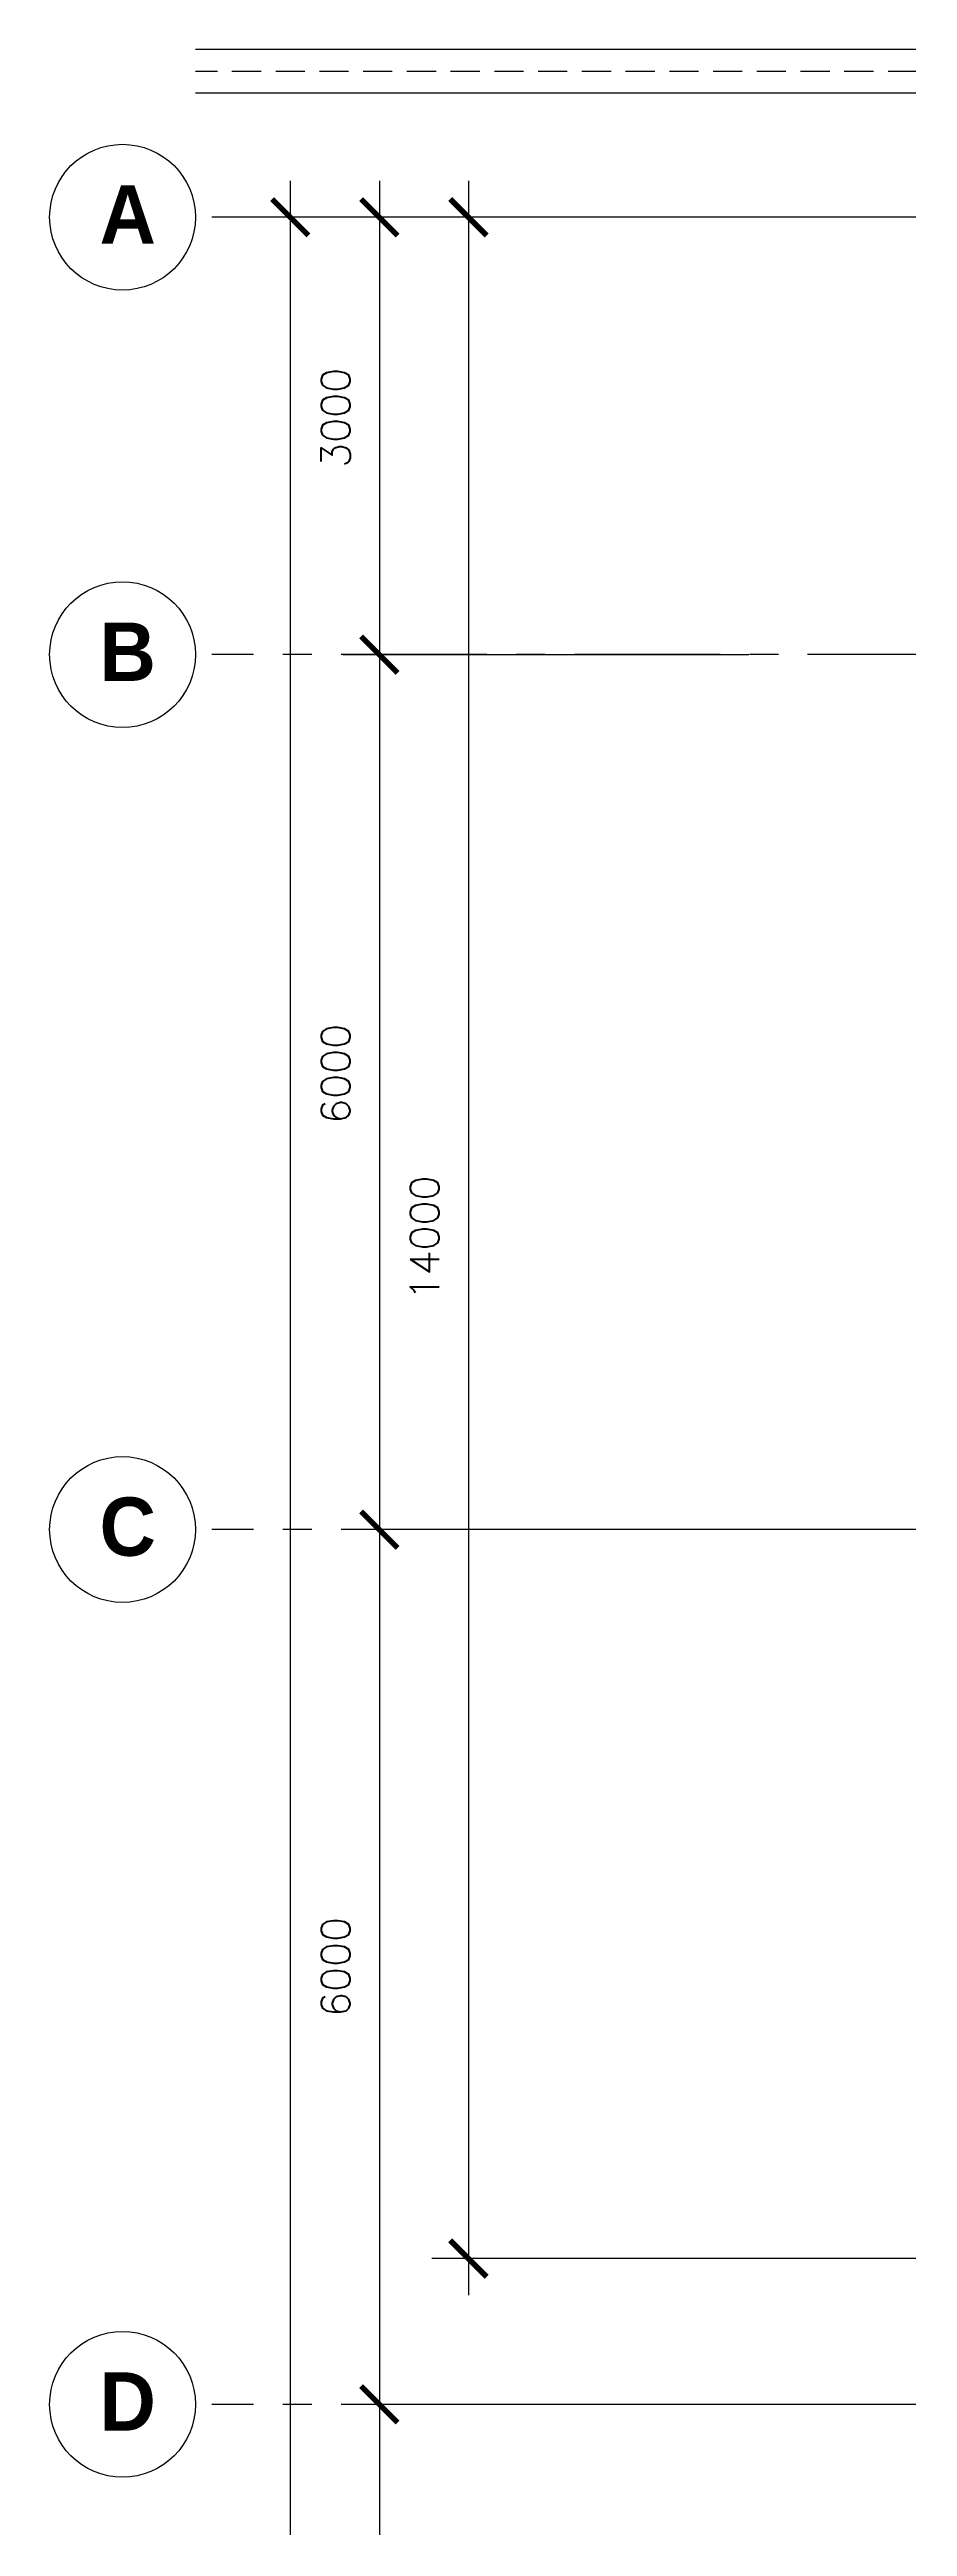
# Model space of a CAD drawing. Header units: millimetres. Extents: x 401562 to 564367, y -269451 to 12039.
# Drawn here: x 450392 to 456276, y -220516 to -203529 of the extents above; entities that cross this region are included whole.
import ezdxf

# ---------------------------------------------------------------- set-up
doc = ezdxf.new("R2010")
doc.units = ezdxf.units.MM
doc.header["$MEASUREMENT"] = 0
doc.linetypes.add('CENTER', pattern=[2, 1.25, -0.25, 0.25, -0.25])
doc.linetypes.add('HIDDEN', pattern=[0.375, 0.25, -0.125])
for name, color, linetype in [('Bomba', 1, 'Continuous'), ('G-bubble', 7, 'Continuous'), ('GRID', 9, 'Continuous'), ('LINE', 1, 'Continuous')]:
    doc.layers.add(name, color=color, linetype=linetype)
doc.layers.add('TEXT', color=7, linetype='Continuous', lineweight=9)
doc.styles.add('ROMANS', font='romans.shx', dxfattribs={"height": 200})
doc.styles.add('S100-200H', font='romans.shx', dxfattribs={"width": 0.75, "height": 200})
doc.styles.add('TECHNICBOLD', font='teb_____.pfb', dxfattribs={"height": 300})
doc.dimstyles.new('DIM-100', dxfattribs={"dimtxt": 200, "dimasz": 300, "dimexe": 200, "dimexo": 50, "dimgap": 100, "dimtad": 1, "dimtoh": 1, "dimdec": 0, "dimzin": 0, "dimdsep": 46, "dimtxsty": 'S100-200H', "dimcen": 0.09, "dimclrt": 2, "dimadec": 0, "dimazin": 0, "dimtfac": 1, "dimtdec": 0, "dimtix": 1, "dimtofl": 0, "dimtmove": 0, "dimatfit": 3, "dimfxl": 1, "dimtolj": 1, "dimtzin": 0, "dimarcsym": 0})

# ---------------------------------------------------------------- blocks, each defined once
blk = doc.blocks.new('_ArchTick')
at = {"color": 0, "linetype": 'ByBlock', "const_width": 0.15}
blk.add_lwpolyline([(-0.5, -0.5), (0.5, 0.5)], dxfattribs=at)
blk = doc.blocks.new('*D508')
at = {"layer": 'Bomba', "color": 1, "lineweight": -2, "ltscale": 75, "transparency": 16777216}
for p, q in [((452043, -204429), (452043, -237029)), ((455817, -204679), (451793, -204679)), ((459008, -236779), (451793, -236779))]:
    blk.add_line(p, q, dxfattribs=at)
at = {"layer": 'Bomba', "color": 1, "lineweight": -2, "ltscale": 75, "transparency": 16777216, "xscale": 250, "yscale": 250, "zscale": 250}
for p, rotation in [((452043, -204679), 90), ((452043, -236779), 270)]:
    blk.add_blockref('_ArchTick', p, dxfattribs=dict(at, rotation=rotation))
at = {"layer": 'Bomba', "color": 3, "ltscale": 75, "transparency": 16777216, "insert": (451743, -222229), "char_height": 200, "attachment_point": 5, "rotation": 90, "style": 'ROMANS'}
blk.add_mtext('\\A1;35100', dxfattribs=at)
blk = doc.blocks.new('*D510')
at = {"layer": 'Bomba', "color": 1, "lineweight": -2, "ltscale": 75, "transparency": 16777216}
for p, q in [((452654, -204429), (452654, -207929)), ((455188, -204679), (452404, -204679)), ((455188, -207679), (452404, -207679))]:
    blk.add_line(p, q, dxfattribs=at)
at = {"layer": 'Bomba', "color": 1, "lineweight": -2, "ltscale": 75, "transparency": 16777216, "xscale": 250, "yscale": 250, "zscale": 250}
for p, rotation in [((452654, -204679), 90), ((452654, -207679), 270)]:
    blk.add_blockref('_ArchTick', p, dxfattribs=dict(at, rotation=rotation))
at = {"layer": 'Bomba', "color": 3, "ltscale": 75, "transparency": 16777216, "insert": (452354, -206054), "char_height": 200, "attachment_point": 5, "rotation": 90, "style": 'ROMANS'}
blk.add_mtext('\\A1;3000', dxfattribs=at)
blk = doc.blocks.new('*D512')
at = {"layer": 'Bomba', "color": 1, "lineweight": -2, "ltscale": 75, "transparency": 16777216}
for p, q in [((452654, -213429), (452654, -219929)), ((455817, -213679), (452404, -213679)), ((455817, -219679), (452404, -219679))]:
    blk.add_line(p, q, dxfattribs=at)
at = {"layer": 'Bomba', "color": 1, "lineweight": -2, "ltscale": 75, "transparency": 16777216, "xscale": 250, "yscale": 250, "zscale": 250}
for p, rotation in [((452654, -213679), 90), ((452654, -219679), 270)]:
    blk.add_blockref('_ArchTick', p, dxfattribs=dict(at, rotation=rotation))
at = {"layer": 'Bomba', "color": 3, "ltscale": 75, "transparency": 16777216, "insert": (452354, -216679), "char_height": 200, "attachment_point": 5, "rotation": 90, "style": 'ROMANS'}
blk.add_mtext('\\A1;6000', dxfattribs=at)
blk = doc.blocks.new('*D513')
at = {"layer": 'Bomba', "color": 1, "lineweight": -2, "ltscale": 75, "transparency": 16777216}
for p, q in [((452654, -207429), (452654, -213929)), ((455188, -207679), (452404, -207679)), ((455206, -213679), (452404, -213679))]:
    blk.add_line(p, q, dxfattribs=at)
at = {"layer": 'Bomba', "color": 1, "lineweight": -2, "ltscale": 75, "transparency": 16777216, "xscale": 250, "yscale": 250, "zscale": 250}
for p, rotation in [((452654, -207679), 90), ((452654, -213679), 270)]:
    blk.add_blockref('_ArchTick', p, dxfattribs=dict(at, rotation=rotation))
at = {"layer": 'Bomba', "color": 3, "ltscale": 75, "transparency": 16777216, "insert": (452354, -210554), "char_height": 200, "attachment_point": 5, "rotation": 90, "style": 'ROMANS'}
blk.add_mtext('\\A1;6000', dxfattribs=at)
blk = doc.blocks.new('*D641')
at = {"layer": 'Bomba', "color": 1, "lineweight": -2, "ltscale": 75, "transparency": 16777216}
for p, q in [((452654, -219429), (452654, -222929)), ((455817, -219679), (452404, -219679)), ((455817, -222679), (452404, -222679))]:
    blk.add_line(p, q, dxfattribs=at)
at = {"layer": 'Bomba', "color": 1, "lineweight": -2, "ltscale": 75, "transparency": 16777216, "xscale": 250, "yscale": 250, "zscale": 250}
for p, rotation in [((452654, -219679), 90), ((452654, -222679), 270)]:
    blk.add_blockref('_ArchTick', p, dxfattribs=dict(at, rotation=rotation))
at = {"layer": 'Bomba', "color": 3, "ltscale": 75, "transparency": 16777216, "insert": (452354, -221179), "char_height": 200, "attachment_point": 5, "rotation": 90, "style": 'ROMANS'}
blk.add_mtext('\\A1;3000', dxfattribs=at)
blk = doc.blocks.new('*D1227')
at = {"layer": 'Bomba', "color": 1, "lineweight": -2, "ltscale": 75, "transparency": 16777216}
for p, q in [((453265, -204429), (453265, -218929)), ((455799, -204679), (453015, -204679)), ((456493, -218679), (453015, -218679))]:
    blk.add_line(p, q, dxfattribs=at)
at = {"layer": 'Bomba', "color": 1, "lineweight": -2, "ltscale": 75, "transparency": 16777216, "xscale": 250, "yscale": 250, "zscale": 250}
for p, rotation in [((453265, -204679), 90), ((453265, -218679), 270)]:
    blk.add_blockref('_ArchTick', p, dxfattribs=dict(at, rotation=rotation))
at = {"layer": 'Bomba', "color": 3, "ltscale": 75, "transparency": 16777216, "insert": (452965, -211679), "char_height": 200, "attachment_point": 5, "rotation": 90, "style": 'ROMANS'}
blk.add_mtext('\\A1;14000', dxfattribs=at)

msp = doc.modelspace()

# ---------------------------------------------------------------- linework, layer by layer
at = {"layer": 'G-bubble'}
for centre in [(450892.6, -204678.6), (450892.6, -207678.6), (450892.6, -213678.6), (450892.6, -219678.6)]:
    msp.add_circle(centre, 500, dxfattribs=at)
at = {"layer": 'GRID', "color": 1, "linetype": 'HIDDEN', "ltscale": 800}
msp.add_line((474643.1, -203678.6), (451392.6, -203678.6), dxfattribs=at)
at = {"layer": 'GRID', "linetype": 'CENTER', "ltscale": 800}
for p, q in [((520591.9, -204678.6), (451506.1, -204678.6)), ((450392.6, -207678.6), (450391.9, -207678.6)), ((520591.9, -207678.6), (451506.1, -207678.6)), ((520591.8, -213678.6), (451506.1, -213678.6)), ((520591.8, -219678.6), (451506.1, -219678.6))]:
    msp.add_line(p, q, dxfattribs=at)
at = {"layer": 'LINE', "linetype": 'Continuous', "ltscale": 800}
for p, q in [((474643.1, -203528.6), (451392.6, -203528.6)), ((474643.1, -203828.6), (451392.6, -203828.6))]:
    msp.add_line(p, q, dxfattribs=at)

# ---------------------------------------------------------------- texts
at = {"layer": 'TEXT', "color": 4, "char_height": 400, "width": 889, "attachment_point": 2, "line_spacing_factor": 0.7995, "style": 'TECHNICBOLD'}
for s, insert in [('A', (450928.2, -204458.9, 81546)), ('B', (450928.2, -207458.9, 20386.5)), ('C', (450928.2, -213458.9, -142695.8)), ('D', (450928.2, -219458.9, -142695.8))]:
    msp.add_mtext(s, dxfattribs=dict(at, insert=insert))

# ---------------------------------------------------------------- dimensions: what is measured, and where the dimension line sits
at = {"layer": 'Bomba', "color": 1, "ltscale": 75}
dim = msp.add_linear_dim(base=(452042.8, -236778.6, 224241.8), p1=(456067.3, -204678.5, 224241.8), p2=(459257.9, -236778.6, 224241.8), angle=90, text='35100', dimstyle='DIM-100', override={"dimtxt": 50, "dimasz": 250, "dimexe": 250, "dimexo": 250, "dimgap": 200, "dimtoh": 0, "dimtxsty": 'ROMANS', "dimblk": 'ArchTick', "dimdle": 250, "dimclrd": 1, "dimclre": 1, "dimclrt": 3, "dimfxl": 150}, dxfattribs=at)
dim.commit()
dim.dimension.update_dxf_attribs({"geometry": '*D508', "text_midpoint": (452042.8, -222228.6, 224241.8), "dimtype": 160})
for base, p1, p2, picture, middle in [((452654.1, -207678.6, 224241.8), (455437.6, -204678.6, 224241.8), (455437.6, -207678.6), '*D510', (452654.1, -206053.6, 224241.8)), ((453265.4, -218678.6, 224241.8), (456048.9, -204678.6, 224241.8), (456742.8, -218678.6), '*D1227', (453265.4, -211678.6, 224241.8)), ((452654.1, -213678.6, 224241.8), (455437.5, -207678.6), (455455.8, -213678.6, 61159.5), '*D513', (452654.1, -210553.6, 224241.8)), ((452654.1, -219678.6, 224241.8), (456067.3, -213678.6, 224241.8), (456067.2, -219678.6), '*D512', (452654.1, -216678.6, 224241.8)), ((452654.1, -222678.6, 163082.3), (456067.3, -219678.6), (456067.1, -222678.6, 224241.8), '*D641', (452654.1, -221178.6, 163082.3))]:
    dim = msp.add_linear_dim(base=base, p1=p1, p2=p2, angle=90, dimstyle='DIM-100', override={"dimtxt": 50, "dimasz": 250, "dimexe": 250, "dimexo": 250, "dimgap": 200, "dimtoh": 0, "dimtxsty": 'ROMANS', "dimblk": 'ArchTick', "dimdle": 250, "dimclrd": 1, "dimclre": 1, "dimclrt": 3, "dimfxl": 150}, dxfattribs=at)
    dim.commit()
    dim.dimension.update_dxf_attribs({"geometry": picture, "text_midpoint": middle, "dimtype": 160})

doc.saveas('drawing.dxf')
